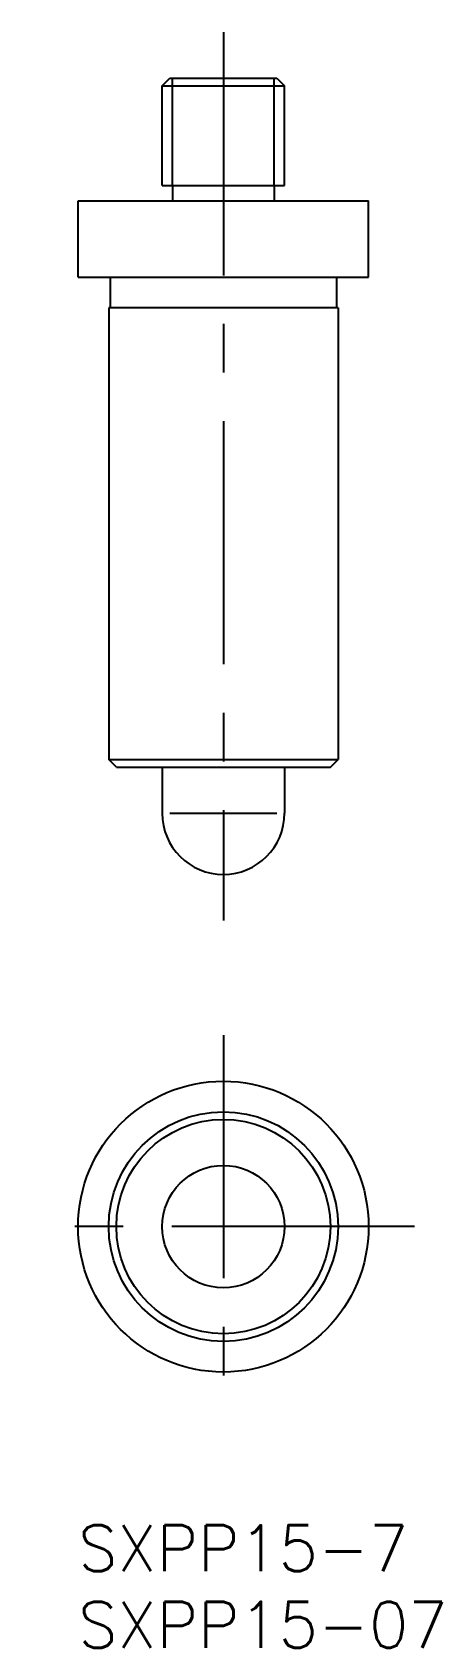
# Model space of a CAD drawing. Extents: x -3 to 24, y -8 to 97.
import ezdxf

# ---------------------------------------------------------------- set-up
doc = ezdxf.new("R2010")
doc.units = 0
doc.header["$LTSCALE"] = 0.5
doc.linetypes.add('CENTER', pattern=[50.8, 31.75, -6.35, 6.35, -6.35])
for name, color, linetype in [('MSM_CENTER', 1, 'CENTER'), ('MSM_CONTINUOUS', 7, 'CONTINUOUS'), ('MSM_NARROW', 5, 'CONTINUOUS'), ('MSM_PART_NUMBER', 7, 'CONTINUOUS')]:
    doc.layers.add(name, color=color, linetype=linetype)
doc.styles.get("Standard").update_dxf_attribs({"font": 'txt.shx', "height": 3, "bigfont": 'bigfont.shx'})

# ---------------------------------------------------------------- blocks, each defined once
blk = doc.blocks.new('*U2')
at = {"layer": 'MSM_PART_NUMBER'}
blk.add_text('SXPP15-7', height=3, dxfattribs=at).set_placement((0, -3))
blk = doc.blocks.new('*U3')
at = {"layer": 'MSM_PART_NUMBER'}
blk.add_text('SXPP15-07', height=3, dxfattribs=at).set_placement((0, -8))

msp = doc.modelspace()

# ---------------------------------------------------------------- linework, layer by layer
at = {"layer": 'MSM_CENTER'}
for p, q in [((9.5, 97.5), (9.5, 39.5)), ((9.5, 32), (9.5, 7)), ((22, 19.5), (-3, 19.5))]:
    msp.add_line(p, q, dxfattribs=at)
at = {"layer": 'MSM_CONTINUOUS'}
for p, q in [((5.5, 94), (6, 94.5)), ((5.5, 87.5), (5.5, 94)), ((5.5, 94), (13.5, 94)), ((6, 94.5), (13, 94.5)), ((13, 94.5), (13.5, 94)), ((13.5, 87.5), (13.5, 94)), ((5.5, 87.5), (13.5, 87.5)), ((6.1765, 87.5), (6.1765, 86.5)), ((12.8235, 87.5), (12.8235, 86.5)), ((0, 86.5), (19, 86.5)), ((0, 81.5), (0, 86.5)), ((19, 81.5), (19, 86.5)), ((0, 81.5), (19, 81.5)), ((2.1, 81.5), (2.1, 79.5)), ((16.9, 81.5), (16.9, 79.5)), ((2, 79.5), (2, 50)), ((17, 79.5), (2, 79.5)), ((17, 79.5), (17, 50)), ((2.5, 49.5), (2, 50)), ((2, 50), (17, 50)), ((16.5, 49.5), (17, 50)), ((2.5, 49.5), (16.5, 49.5)), ((5.5, 49.5), (5.5, 46.5)), ((13.5, 49.5), (13.5, 46.5))]:
    msp.add_line(p, q, dxfattribs=at)
for radius in [9.5, 7.5, 7, 4]:
    msp.add_circle((9.5, 19.5), radius, dxfattribs=at)
msp.add_arc((9.5, 46.5), 4, 180, 0, dxfattribs=at)
at = {"layer": 'MSM_NARROW'}
for p, q in [((6.1765, 87.5), (6.1765, 94.5)), ((12.8235, 87.5), (12.8235, 94.5)), ((6, 46.5), (13, 46.5))]:
    msp.add_line(p, q, dxfattribs=at)

# ---------------------------------------------------------------- block references
at = {"layer": 'MSM_CONTINUOUS'}
for name in ['*U2', '*U3']:
    msp.add_blockref(name, (0, 0), dxfattribs=at)

doc.saveas('drawing.dxf')
